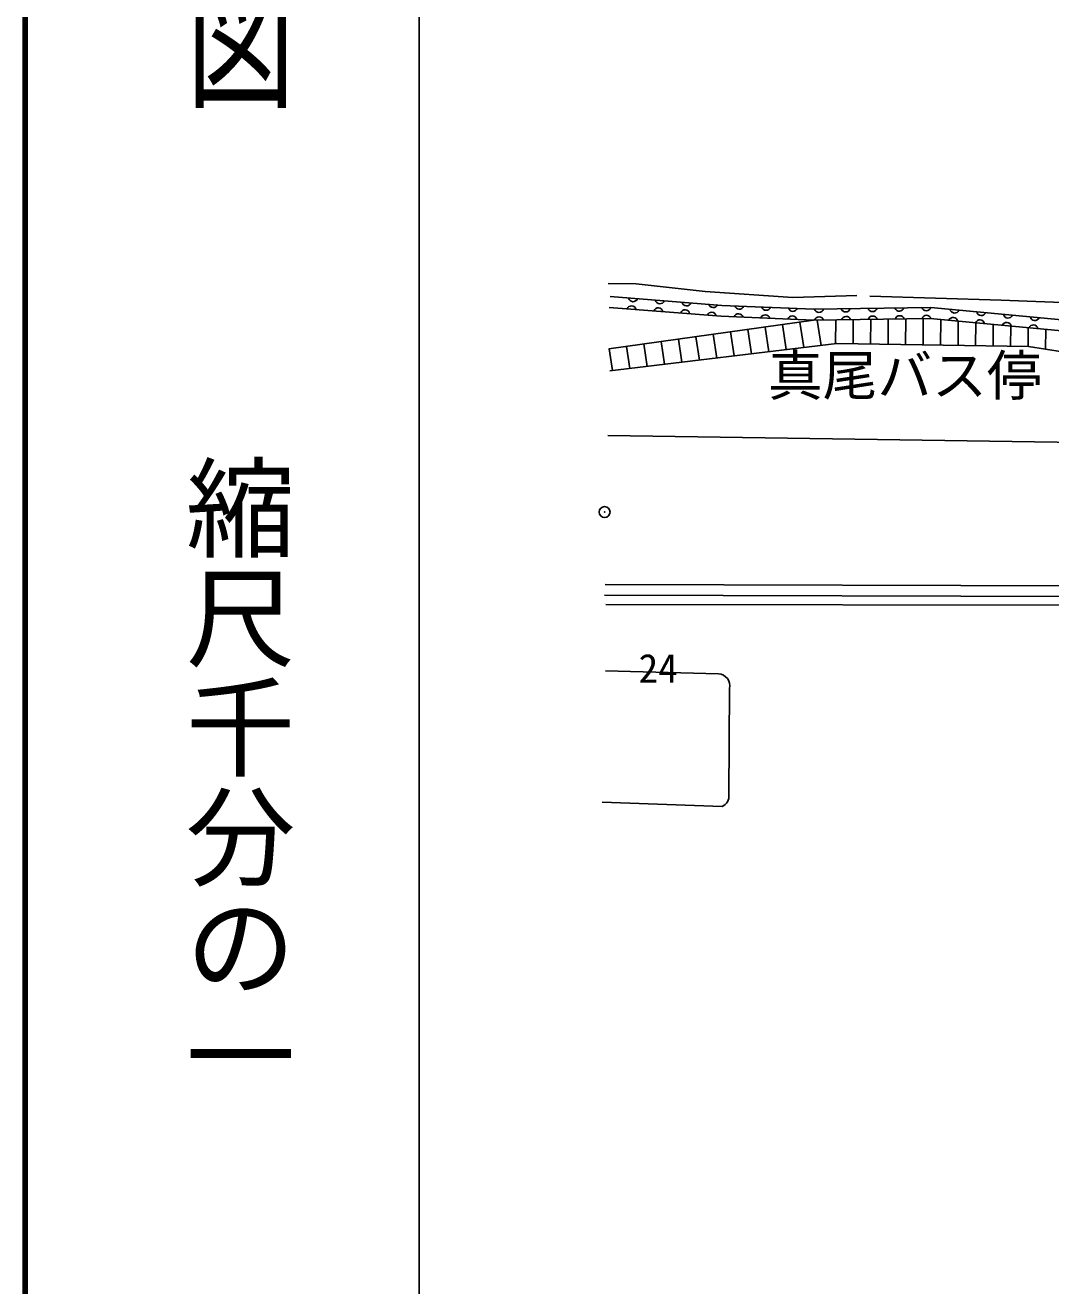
# Model space of a CAD drawing. Units: millimetres, scale not verified. Extents: x 40000 to 680000, y 20000 to 380000.
# Drawn here: x 40000 to 86856, y 252977 to 310557 of the extents above; entities that cross this region are included whole.
import ezdxf
from ezdxf.enums import TextEntityAlignment as Align

# ---------------------------------------------------------------- set-up
doc = ezdxf.new("R2010")
doc.units = ezdxf.units.MM
doc.header["$LTSCALE"] = 1000
doc.header["$PDMODE"] = 32
doc.header["$PDSIZE"] = 500
doc.linetypes.add('DASHED', pattern=[7.5, 6, -1.5])
for name, color, linetype, lineweight in [('M-BGD', 7, 'Continuous', 25), ('M-BGD-EXST', 7, 'Continuous', 25), ('M-TTL', 2, 'Continuous', 140), ('M-TTL-BAND', 7, 'Continuous', 25)]:
    doc.layers.add(name, color=color, linetype=linetype, lineweight=lineweight)
doc.layers.add('M-OTRS', color=6, linetype='Continuous')
doc.styles.add('@ＭＳ ゴシック', font='')
doc.styles.add('ＭＳ ゴシック', font='')
doc.styles.get('@ＭＳ ゴシック').set_extended_font_data('@MS Gothic')
doc.styles.get('ＭＳ ゴシック').set_extended_font_data('MS Gothic')

msp = doc.modelspace()

# ---------------------------------------------------------------- linework, layer by layer
at = {"layer": 'M-BGD', "linetype": 'DASHED'}
for p, q in [((67911, 298747), (66627, 298752)), ((71072, 298395), (67911, 298747)), ((75071, 298125), (71072, 298395)), ((77989, 298206), (75071, 298125)), ((84589, 297993), (77989, 298206)), ((88710, 297844), (84589, 297993))]:
    msp.add_line(p, q, dxfattribs=at)
at = {"layer": 'M-BGD'}
for p, q in [((66725, 298159), (71833, 297761)), ((71833, 297761), (76029, 297579)), ((66686, 297661), (71803, 297262)), ((71803, 297262), (76022, 297079)), ((76022, 297079), (81349, 297161)), ((76029, 297579), (81369, 297662)), ((78620, 295992), (78631, 297119)), ((79420, 295980), (79431, 297132)), ((80220, 295967), (80231, 297144)), ((81020, 295954), (81031, 297156)), ((81349, 297161), (91973, 296164)), ((81369, 297662), (92020, 296662)), ((81820, 295942), (81831, 297116)), ((66661, 295774), (76022, 297079)), ((72389, 295450), (72223, 296549)), ((73184, 295546), (73015, 296660)), ((73978, 295642), (73807, 296770)), ((74773, 295738), (74600, 296881)), ((75568, 295834), (75392, 296991)), ((76362, 295930), (76188, 297081)), ((77021, 296017), (77030, 297094)), ((77821, 296005), (77831, 297107)), ((82620, 295929), (82630, 297041)), ((83420, 295917), (83430, 296966)), ((84220, 295904), (84229, 296891)), ((85020, 295891), (85028, 296816)), ((85820, 295881), (85828, 296741)), ((86619, 295759), (86627, 296666)), ((66703, 294764), (77078, 296016)), ((68416, 294971), (68260, 295997)), ((69211, 295067), (69053, 296108)), ((70005, 295163), (69845, 296218)), ((70800, 295259), (70638, 296329)), ((71595, 295354), (71430, 296439)), ((77078, 296016), (85834, 295879)), ((66827, 294779), (66676, 295777)), ((67622, 294875), (67468, 295887)), ((85834, 295879), (92176, 294908)), ((89725, 291476), (66618, 291821)), ((91731, 284443), (66462, 284527)), ((89514, 284944), (66503, 285016)), ((66532, 284095), (108744, 284025)), ((66519, 281064), (71679, 280930)), ((72178, 280265), (72145, 275405)), ((66353, 275072), (71845, 274872))]:
    msp.add_line(p, q, dxfattribs=at)
for centre, radius, start, end in [((67699, 297523), 214, 13.27755, 158.28891), ((67773, 298142), 214, 192.98881, 338.00017), ((68997, 298046), 214, 192.98699, 338.00199), ((70220, 297949), 214, 192.98881, 338.00017), ((71437, 297877), 214, 192.98699, 338.00199), ((72624, 297795), 214, 195.28021, 340.29157), ((73850, 297748), 214, 195.27839, 340.29339), ((68923, 297433), 214, 13.27573, 158.29073), ((70147, 297343), 214, 13.27755, 158.28891), ((71361, 297230), 214, 13.27573, 158.29073), ((72588, 297165), 214, 15.12527, 160.13663), ((73814, 297114), 214, 15.12345, 160.13845), ((75041, 297064), 214, 15.12527, 160.13663), ((75077, 297700), 214, 195.28021, 340.29157), ((76260, 297654), 214, 198.29968, 343.3129), ((76271, 297024), 214, 18.27328, 163.28649), ((77487, 297672), 214, 198.29809, 343.31309), ((77498, 297041), 214, 18.27308, 163.28809), ((78714, 297689), 214, 198.29991, 343.31127), ((78725, 297058), 214, 18.27491, 163.28626), ((79941, 297706), 214, 198.29968, 343.3129), ((79952, 297074), 214, 18.27328, 163.28649), ((81168, 297723), 214, 198.29809, 343.31309), ((81179, 297091), 214, 18.27308, 163.28809), ((82395, 296998), 214, 12.13106, 157.14242), ((82462, 297624), 214, 192.1308, 337.14216), ((83684, 297509), 214, 192.13058, 337.14379), ((84906, 297394), 214, 192.12898, 337.14398), ((86128, 297280), 214, 192.1308, 337.14216), ((83617, 296884), 214, 12.12943, 157.14264), ((84839, 296769), 214, 12.12924, 157.14424), ((86061, 296654), 214, 12.13106, 157.14242), ((71639, 280381), 551, 347.84078, 85.89808), ((71644, 275336), 506, 293.46787, 7.81657)]:
    msp.add_arc(centre, radius, start, end, dxfattribs=at)
at = {"layer": 'M-OTRS'}
msp.add_point((66469, 288318), dxfattribs=at)
at = {"layer": 'M-TTL'}
msp.add_line((40000, 380000), (40000, 20000), dxfattribs=at)
at = {"layer": 'M-TTL-BAND'}
msp.add_line((58000, 370000), (58000, 20000), dxfattribs=at)

# ---------------------------------------------------------------- texts
at = {"layer": 'M-BGD-EXST', "style": 'ＭＳ ゴシック'}
for s, height, p in [('真尾バス停', 1833, (86434, 293097)), ('24', 1320, (69817, 280125))]:
    msp.add_text(s, height=height, dxfattribs=at).set_placement(p, align=Align.BOTTOM_RIGHT)
at = {"layer": 'M-TTL-BAND', "style": '@ＭＳ ゴシック', "width": 1.4}
msp.add_text('平  面  図', height=3666, rotation=270, dxfattribs=at).set_placement((49777, 306475), align=Align.MIDDLE_RIGHT)
at = {"layer": 'M-TTL-BAND', "style": '@ＭＳ ゴシック'}
msp.add_text('縮尺千分の一', height=3666, rotation=270, dxfattribs=at).set_placement((49777, 261030), align=Align.MIDDLE_RIGHT)

doc.saveas('drawing.dxf')
